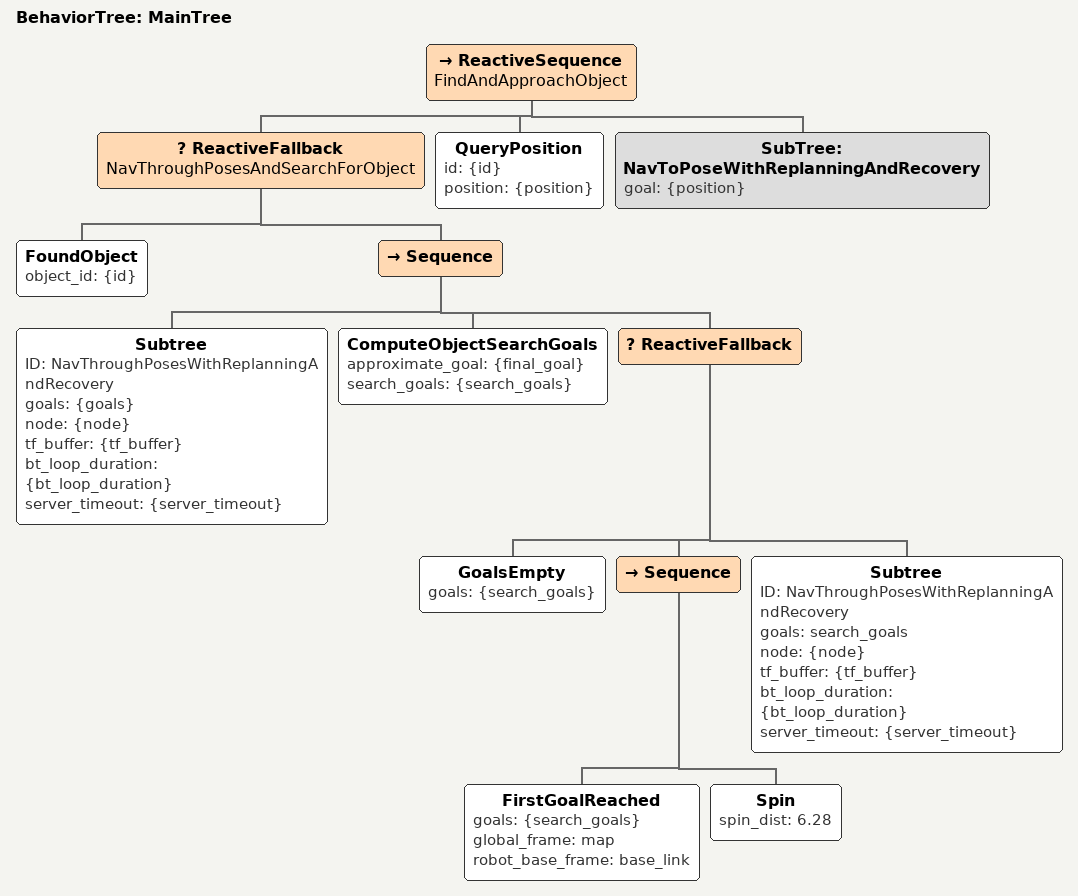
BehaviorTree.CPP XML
<root BTCPP_format="4" main_tree_to_execute="MainTree">
  <include path="./nav_to_pose_with_replanning_and_recovery.xml" />
  <include path="./nav_through_poses_with_replanning_and_recovery.xml" />
  <BehaviorTree ID="MainTree">
    <ReactiveSequence name="FindAndApproachObject">
      <ReactiveFallback name="NavThroughPosesAndSearchForObject">
        <!-- Exit the fallback when the object is found-->
        <FoundObject object_id="{id}" />

        <Sequence>
          <!-- Nav through poses -->
          <Subtree ID="NavThroughPosesWithReplanningAndRecovery" goals="{goals}" node="{node}"
            tf_buffer="{tf_buffer}" bt_loop_duration="{bt_loop_duration}"
            server_timeout="{server_timeout}" />

          <!-- Compute search points -->
          <ComputeObjectSearchGoals approximate_goal="{final_goal}" search_goals="{search_goals}" />

          <!-- Navigate through search points, spinning each time-->
          <ReactiveFallback>
            <!-- Search complete-->
            <GoalsEmpty goals="{search_goals}" />
            <!-- Conduct a spin on reaching a goal-->
            <Sequence>
              <FirstGoalReached goals="{search_goals}" global_frame="map"
                robot_base_frame="base_link" />
              <Spin spin_dist="6.28" />
            </Sequence>
            <!-- Navigate through search goal poses -->
            <Subtree ID="NavThroughPosesWithReplanningAndRecovery" goals="search_goals"
              node="{node}" tf_buffer="{tf_buffer}" bt_loop_duration="{bt_loop_duration}"
              server_timeout="{server_timeout}" />
          </ReactiveFallback>
        </Sequence>
      </ReactiveFallback>
      <!-- Object has been found - get it's latest position in the map frame -->
      <QueryPosition id="{id}" position="{position}" />
      <!-- Navigate to object position -->
      <SubTree ID="NavToPoseWithReplanningAndRecovery" goal="{position}" />
    </ReactiveSequence>
  </BehaviorTree>
</root>
